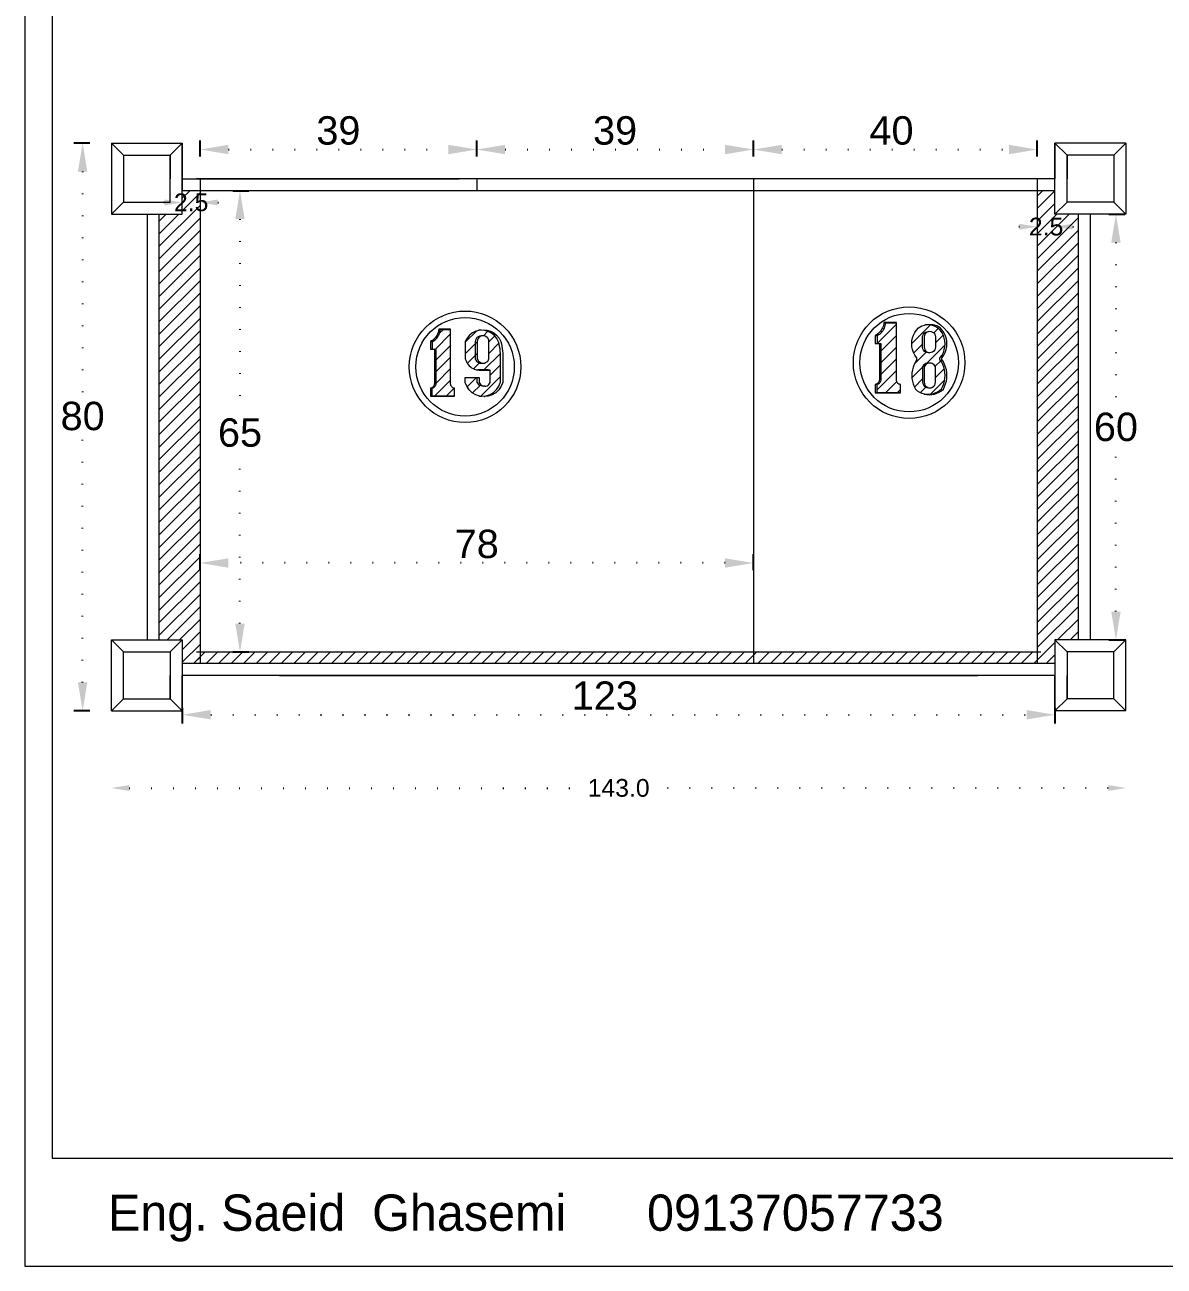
# Model space of a CAD drawing. Header units: inches. Extents: x 352 to 11605, y -941 to 2503.
# Drawn here: x 6836.1 to 6996.7, y 578.7 to 753.6 of the extents above; entities that cross this region are included whole.
import ezdxf

# ---------------------------------------------------------------- set-up
doc = ezdxf.new("R2010")
doc.units = ezdxf.units.IN
doc.header["$MEASUREMENT"] = 0
doc.linetypes.add('ACAD_ISO07W100', pattern=[3, 0, -3])
doc.styles.get("Standard").update_dxf_attribs({"font": 'arial.ttf'})
doc.dimstyles.new('Copy of Standard', dxfattribs={"dimtxt": 2.5, "dimasz": 2.5, "dimexe": 0.18, "dimexo": 0.0625, "dimgap": 0.09, "dimtad": 0, "dimtih": 1, "dimtoh": 1, "dimdec": 1, "dimzin": 0, "dimdsep": 46, "dimtxsty": 'Standard', "dimcen": 0.09, "dimse1": 1, "dimse2": 1, "dimadec": 0, "dimazin": 0, "dimtfac": 1, "dimtdec": 1, "dimtix": 1, "dimtofl": 0, "dimtmove": 0, "dimatfit": 3, "dimfxl": 1, "dimtolj": 1, "dimtzin": 0, "dimarcsym": 0})
doc.dimstyles.new('ISO-25', dxfattribs={"dimtxt": 4, "dimasz": 4, "dimexe": 1.25, "dimexo": 0.625, "dimtad": 1, "dimtih": 1, "dimtoh": 1, "dimdec": 1, "dimtxsty": 'Standard', "dimcen": 2.5, "dimadec": 0, "dimazin": 0, "dimtfac": 1, "dimtdec": 1, "dimtmove": 0, "dimatfit": 3, "dimfxl": 1, "dimfxlon": 1, "dimarcsym": 0})
pattern_1 = [(45, (6248.7142, 1277.2323), (-0.8148213, 0.8148213), [])]
pattern_2 = [(45, (6203.1665, 1276.843), (-0.8148213, 0.8148213), [])]
pattern_3 = [(45, (-162.3892, 0), (-0.88388348, 0.88388348), [])]

# ---------------------------------------------------------------- blocks, each defined once
blk = doc.blocks.new('*D289')
at = {"color": 0, "lineweight": -2, "transparency": 16777216}
for p, q in [((6845.26, 736.96), (6843.01, 736.96)), ((6845.26, 656.96), (6843.01, 656.96))]:
    blk.add_line(p, q, dxfattribs=at)
at = {"color": 0, "linetype": 'ACAD_ISO07W100', "lineweight": -2, "transparency": 16777216}
for p, q in [((6844.26, 732.96), (6844.26, 701.16)), ((6844.26, 660.96), (6844.26, 695.83))]:
    blk.add_line(p, q, dxfattribs=at)
at = {"color": 0, "transparency": 16777216}
for points in [[(6843.59, 732.96), (6844.92, 732.96), (6844.26, 736.96)], [(6843.59, 660.96), (6844.92, 660.96), (6844.26, 656.96)]]:
    blk.add_solid(points, dxfattribs=at)
at = {"layer": 'Defpoints', "color": 0, "transparency": 16777216}
for p in [(6844.26, 736.96), (6848.31, 736.96), (6848.31, 656.96)]:
    blk.add_point(p, dxfattribs=at)
at = {"color": 0, "lineweight": 20, "transparency": 16777216, "insert": (6844.26, 698.49), "char_height": 4, "attachment_point": 5}
blk.add_mtext('80', dxfattribs=at)
blk = doc.blocks.new('*D290')
at = {"color": 0, "lineweight": -2, "transparency": 16777216}
for p, q in [((6865.44, 730.26), (6867.69, 730.26)), ((6865.44, 665.26), (6867.69, 665.26))]:
    blk.add_line(p, q, dxfattribs=at)
at = {"color": 0, "linetype": 'ACAD_ISO07W100', "lineweight": -2, "transparency": 16777216}
for p, q in [((6866.44, 726.26), (6866.44, 698.83)), ((6866.44, 669.26), (6866.44, 693.49))]:
    blk.add_line(p, q, dxfattribs=at)
at = {"color": 0, "transparency": 16777216}
for points in [[(6865.77, 726.26), (6867.1, 726.26), (6866.44, 730.26)], [(6865.77, 669.26), (6867.1, 669.26), (6866.44, 665.26)]]:
    blk.add_solid(points, dxfattribs=at)
at = {"layer": 'Defpoints', "color": 0, "transparency": 16777216}
for p in [(6859.81, 730.26), (6866.44, 730.26), (6859.81, 665.26)]:
    blk.add_point(p, dxfattribs=at)
at = {"color": 0, "lineweight": 20, "transparency": 16777216, "insert": (6866.44, 696.16), "char_height": 4, "attachment_point": 5}
blk.add_mtext('65', dxfattribs=at)
blk = doc.blocks.new('*D328')
at = {"color": 0, "lineweight": -2, "transparency": 16777216}
for p, q in [((6860.81, 735.07), (6860.81, 737.32)), ((6899.81, 735.07), (6899.81, 737.32))]:
    blk.add_line(p, q, dxfattribs=at)
at = {"color": 0, "linetype": 'ACAD_ISO07W100', "lineweight": -2, "transparency": 16777216}
blk.add_line((6864.81, 736.07), (6895.81, 736.07), dxfattribs=at)
at = {"color": 0, "transparency": 16777216}
for points in [[(6864.81, 736.73), (6864.81, 735.4), (6860.81, 736.07)], [(6895.81, 736.73), (6895.81, 735.4), (6899.81, 736.07)]]:
    blk.add_solid(points, dxfattribs=at)
at = {"layer": 'Defpoints', "color": 0, "transparency": 16777216}
for p in [(6899.81, 736.07), (6860.81, 730.26), (6899.81, 730.26)]:
    blk.add_point(p, dxfattribs=at)
at = {"color": 0, "lineweight": 20, "transparency": 16777216, "insert": (6880.31, 738.73), "char_height": 4, "attachment_point": 5}
blk.add_mtext('39', dxfattribs=at)
blk = doc.blocks.new('*D329')
at = {"color": 0, "lineweight": -2, "transparency": 16777216}
for p, q in [((6899.81, 735.07), (6899.81, 737.32)), ((6938.81, 735.07), (6938.81, 737.32))]:
    blk.add_line(p, q, dxfattribs=at)
at = {"color": 0, "linetype": 'ACAD_ISO07W100', "lineweight": -2, "transparency": 16777216}
blk.add_line((6903.81, 736.07), (6934.81, 736.07), dxfattribs=at)
at = {"color": 0, "transparency": 16777216}
for points in [[(6903.81, 736.73), (6903.81, 735.4), (6899.81, 736.07)], [(6934.81, 736.73), (6934.81, 735.4), (6938.81, 736.07)]]:
    blk.add_solid(points, dxfattribs=at)
at = {"layer": 'Defpoints', "color": 0, "transparency": 16777216}
for p in [(6938.81, 736.07), (6899.81, 730.26), (6938.81, 730.26)]:
    blk.add_point(p, dxfattribs=at)
at = {"color": 0, "lineweight": 20, "transparency": 16777216, "insert": (6919.31, 738.73), "char_height": 4, "attachment_point": 5}
blk.add_mtext('39', dxfattribs=at)
blk = doc.blocks.new('*D330')
at = {"color": 0, "lineweight": -2, "transparency": 16777216}
for p, q in [((6938.81, 735.07), (6938.81, 737.32)), ((6978.81, 735.07), (6978.81, 737.32))]:
    blk.add_line(p, q, dxfattribs=at)
at = {"color": 0, "linetype": 'ACAD_ISO07W100', "lineweight": -2, "transparency": 16777216}
blk.add_line((6942.81, 736.07), (6974.81, 736.07), dxfattribs=at)
at = {"color": 0, "transparency": 16777216}
for points in [[(6942.81, 736.73), (6942.81, 735.4), (6938.81, 736.07)], [(6974.81, 736.73), (6974.81, 735.4), (6978.81, 736.07)]]:
    blk.add_solid(points, dxfattribs=at)
at = {"layer": 'Defpoints', "color": 0, "transparency": 16777216}
for p in [(6978.81, 736.07), (6978.81, 731.96), (6938.81, 730.26)]:
    blk.add_point(p, dxfattribs=at)
at = {"color": 0, "lineweight": 20, "transparency": 16777216, "insert": (6958.27, 738.73), "char_height": 4, "attachment_point": 5}
blk.add_mtext('40', dxfattribs=at)
blk = doc.blocks.new('*D340')
at = {"color": 0, "lineweight": -2, "transparency": 16777216}
for p, q in [((6860.81, 676.8), (6860.81, 679.05)), ((6938.81, 676.8), (6938.81, 679.05))]:
    blk.add_line(p, q, dxfattribs=at)
at = {"color": 0, "linetype": 'ACAD_ISO07W100', "lineweight": -2, "transparency": 16777216}
blk.add_line((6934.81, 677.8), (6864.81, 677.8), dxfattribs=at)
at = {"color": 0, "transparency": 16777216}
for points in [[(6864.81, 678.46), (6864.81, 677.13), (6860.81, 677.8)], [(6934.81, 678.46), (6934.81, 677.13), (6938.81, 677.8)]]:
    blk.add_solid(points, dxfattribs=at)
at = {"layer": 'Defpoints', "color": 0, "transparency": 16777216}
for p in [(6860.81, 677.8), (6860.81, 663.66), (6938.81, 663.66)]:
    blk.add_point(p, dxfattribs=at)
at = {"color": 0, "lineweight": 20, "transparency": 16777216, "insert": (6899.81, 680.46), "char_height": 4, "attachment_point": 5}
blk.add_mtext('78', dxfattribs=at)
blk = doc.blocks.new('*D341')
at = {"color": 0, "lineweight": -2, "transparency": 16777216}
for p, q in [((6858.31, 657.41), (6858.31, 655.16)), ((6981.31, 657.41), (6981.31, 655.16))]:
    blk.add_line(p, q, dxfattribs=at)
at = {"color": 0, "linetype": 'ACAD_ISO07W100', "lineweight": -2, "transparency": 16777216}
blk.add_line((6862.31, 656.41), (6977.31, 656.41), dxfattribs=at)
at = {"color": 0, "transparency": 16777216}
for points in [[(6862.31, 657.08), (6862.31, 655.75), (6858.31, 656.41)], [(6977.31, 657.08), (6977.31, 655.75), (6981.31, 656.41)]]:
    blk.add_solid(points, dxfattribs=at)
at = {"layer": 'Defpoints', "color": 0, "transparency": 16777216}
for p in [(6858.31, 661.96), (6981.31, 661.96), (6981.31, 656.41)]:
    blk.add_point(p, dxfattribs=at)
at = {"color": 0, "lineweight": 20, "transparency": 16777216, "insert": (6917.86, 659.08), "char_height": 4, "attachment_point": 5}
blk.add_mtext('123', dxfattribs=at)
blk = doc.blocks.new('*D467')
at = {"color": 0, "lineweight": -2, "transparency": 16777216}
for p, q in [((6988.9, 726.96), (6991.15, 726.96)), ((6988.9, 666.96), (6991.15, 666.96))]:
    blk.add_line(p, q, dxfattribs=at)
at = {"color": 0, "linetype": 'ACAD_ISO07W100', "lineweight": -2, "transparency": 16777216}
for p, q in [((6989.9, 722.96), (6989.9, 699.63)), ((6989.9, 670.96), (6989.9, 694.29))]:
    blk.add_line(p, q, dxfattribs=at)
at = {"color": 0, "transparency": 16777216}
for points in [[(6989.24, 722.96), (6990.57, 722.96), (6989.9, 726.96)], [(6989.24, 670.96), (6990.57, 670.96), (6989.9, 666.96)]]:
    blk.add_solid(points, dxfattribs=at)
at = {"layer": 'Defpoints', "color": 0, "transparency": 16777216}
for p in [(6984.61, 726.96), (6984.61, 666.96), (6989.9, 666.96)]:
    blk.add_point(p, dxfattribs=at)
at = {"color": 0, "lineweight": 20, "transparency": 16777216, "insert": (6989.9, 696.96), "char_height": 4, "attachment_point": 5}
blk.add_mtext('60', dxfattribs=at)
blk = doc.blocks.new('*D529')
at = {"color": 0, "linetype": 'ACAD_ISO07W100', "lineweight": -2, "transparency": 16777216}
for p, q in [((6850.81, 646.09), (6915.63, 646.09)), ((6988.81, 646.09), (6924, 646.09))]:
    blk.add_line(p, q, dxfattribs=at)
at = {"color": 0, "transparency": 16777216}
for points in [[(6850.81, 646.5), (6850.81, 645.67), (6848.31, 646.09)], [(6988.81, 646.5), (6988.81, 645.67), (6991.31, 646.09)]]:
    blk.add_solid(points, dxfattribs=at)
at = {"layer": 'Defpoints', "color": 0, "transparency": 16777216}
for p in [(6848.31, 656.96), (6991.31, 656.96), (6991.31, 646.09)]:
    blk.add_point(p, dxfattribs=at)
at = {"color": 0, "lineweight": 20, "transparency": 16777216, "insert": (6919.81, 646.09), "char_height": 2.5, "attachment_point": 5}
blk.add_mtext('\\A1;143.0', dxfattribs=at)
blk = doc.blocks.new('*D530')
at = {"color": 0, "linetype": 'ACAD_ISO07W100', "lineweight": -2, "transparency": 16777216}
for p, q in [((6976.31, 725.19), (6973.81, 725.19)), ((6983.81, 725.19), (6986.31, 725.19))]:
    blk.add_line(p, q, dxfattribs=at)
at = {"color": 0, "transparency": 16777216}
for points in [[(6976.31, 725.6), (6976.31, 724.77), (6978.81, 725.19)], [(6983.81, 725.6), (6983.81, 724.77), (6981.31, 725.19)]]:
    blk.add_solid(points, dxfattribs=at)
at = {"layer": 'Defpoints', "color": 0, "transparency": 16777216}
for p in [(6978.81, 730.26), (6981.31, 730.26), (6978.81, 725.19)]:
    blk.add_point(p, dxfattribs=at)
at = {"color": 0, "lineweight": 20, "transparency": 16777216, "insert": (6980.06, 725.19), "char_height": 2.5, "attachment_point": 5}
blk.add_mtext('\\A1;2.5', dxfattribs=at)
blk = doc.blocks.new('*D531')
at = {"color": 0, "linetype": 'ACAD_ISO07W100', "lineweight": -2, "transparency": 16777216}
for p, q in [((6855.81, 728.61), (6853.31, 728.61)), ((6863.31, 728.61), (6865.81, 728.61))]:
    blk.add_line(p, q, dxfattribs=at)
at = {"color": 0, "transparency": 16777216}
for points in [[(6855.81, 729.03), (6855.81, 728.19), (6858.31, 728.61)], [(6863.31, 729.03), (6863.31, 728.19), (6860.81, 728.61)]]:
    blk.add_solid(points, dxfattribs=at)
at = {"layer": 'Defpoints', "color": 0, "transparency": 16777216}
for p in [(6858.31, 730.26), (6860.81, 730.26), (6858.31, 728.61)]:
    blk.add_point(p, dxfattribs=at)
at = {"color": 0, "lineweight": 20, "transparency": 16777216, "insert": (6859.56, 728.61), "char_height": 2.5, "attachment_point": 5}
blk.add_mtext('\\A1;2.5', dxfattribs=at)

msp = doc.modelspace()

# ---------------------------------------------------------------- hatches: boundary and pattern name
at = {"lineweight": 20}
h = msp.add_hatch(dxfattribs=at)
h.set_pattern_fill('ANSI31', color=256, scale=10)
h.set_pattern_definition(pattern_3)
h.paths.add_polyline_path([(6855.01, 666.96), (6855.15, 666.96), (6858.31, 666.96), (6858.31, 663.66), (6860.81, 663.66), (6860.81, 730.26), (6858.31, 730.26), (6858.31, 726.96), (6855.01, 726.96)])
h.paths.add_polyline_path([(6984.61, 724.28), (6984.61, 726.96), (6981.31, 726.96), (6981.31, 730.26), (6978.81, 730.26), (6978.81, 663.66), (6981.31, 663.66), (6981.31, 666.96), (6984.61, 666.96)])
h.paths.add_polyline_path([(6856.53, 726.01), (6862.64, 726.01), (6862.64, 731.17), (6856.53, 731.17)], flags=9)
h.paths.add_polyline_path([(6977.03, 722.59), (6983.14, 722.59), (6983.14, 727.74), (6977.03, 727.74)], flags=9)
h = msp.add_hatch(dxfattribs=at)
h.set_pattern_fill('ANSI31', color=256, scale=9.218651)
h.set_pattern_definition(pattern_2)
h.paths.add_polyline_path([(6896.53, 702.46), (6896.46, 702.49), (6896.39, 702.53), (6896.33, 702.58), (6896.28, 702.63), (6896.23, 702.7), (6896.19, 702.76), (6896.16, 702.83), (6896.14, 702.91), (6896.12, 702.98), (6896.12, 703.06), (6896.12, 710.7), (6894.69, 710.7), (6894.66, 710.52), (6894.63, 710.34), (6894.58, 710.17), (6894.51, 710.01), (6894.43, 709.84), (6894.34, 709.69), (6894.23, 709.55), (6894.11, 709.41), (6893.98, 709.29), (6893.84, 709.18), (6893.69, 709.08), (6893.53, 708.99), (6893.53, 707.91), (6893.84, 707.91), (6894.08, 707.89), (6894.08, 703.09), (6894.07, 703.02), (6894.05, 702.94), (6894.03, 702.87), (6893.99, 702.8), (6893.95, 702.74), (6893.91, 702.68), (6893.86, 702.63), (6893.8, 702.58), (6893.74, 702.54), (6893.67, 702.5), (6893.6, 702.47), (6893.53, 702.45), (6893.53, 701.35), (6896.67, 701.35), (6896.67, 702.42), (6896.6, 702.43)])
h = msp.add_hatch(dxfattribs=at)
h.set_pattern_fill('ANSI31', color=256, scale=9.218651)
h.set_pattern_definition(pattern_2)
h.paths.add_polyline_path([(6903.16, 705.96), (6903.16, 706.08), (6903.17, 706.39), (6903.17, 706.69), (6903.17, 707), (6903.15, 707.3), (6903.13, 707.66), (6903.09, 708), (6903.04, 708.33), (6902.97, 708.66), (6902.88, 708.98), (6902.64, 709.44), (6902.3, 709.85), (6901.9, 710.18), (6901.43, 710.43), (6900.93, 710.58), (6900.41, 710.63), (6900.1, 710.6), (6899.67, 710.47), (6899.2, 710.22), (6898.79, 709.89), (6898.45, 709.48), (6898.2, 709.01), (6898.2, 706.58), (6898.26, 706.36), (6898.35, 706.14), (6898.46, 705.94), (6898.59, 705.76), (6898.74, 705.59), (6898.91, 705.43), (6899.09, 705.3), (6899.29, 705.19), (6899.5, 705.1), (6899.72, 705.04), (6899.94, 705), (6899.98, 705), (6901.4, 705), (6901.7, 704.99), (6901.7, 703.25), (6901.63, 703.1), (6901.53, 702.96), (6901.41, 702.85), (6901.26, 702.77), (6901.1, 702.71), (6900.94, 702.7), (6900.77, 702.71), (6900.48, 702.75), (6900.32, 702.8), (6900.17, 702.88), (6900.05, 702.99), (6899.95, 703.13), (6899.89, 703.28), (6899.89, 703.95), (6898.2, 703.95), (6898.2, 703.25), (6898.42, 702.7), (6898.75, 702.21), (6899.18, 701.8), (6899.69, 701.49), (6900.18, 701.33), (6900.55, 701.29), (6901.13, 701.35), (6901.69, 701.54), (6902.19, 701.84), (6902.61, 702.25), (6902.94, 702.73), (6903.16, 703.28)])
h.paths.add_polyline_path([(6901.35, 706.25), (6901.21, 706.13), (6901.06, 706.04), (6900.88, 705.98), (6900.7, 705.96), (6900.52, 705.98), (6900.35, 706.04), (6900.19, 706.13), (6900.05, 706.25), (6899.95, 706.41), (6899.88, 706.58), (6899.88, 709.01), (6899.91, 709.22), (6899.99, 709.42), (6900.12, 709.59), (6900.29, 709.72), (6900.49, 709.8), (6900.7, 709.83), (6900.91, 709.8), (6901.11, 709.72), (6901.28, 709.59), (6901.41, 709.42), (6901.49, 709.22), (6901.52, 709.01), (6901.52, 706.58), (6901.45, 706.41)], flags=16)
h = msp.add_hatch(dxfattribs=at)
h.set_pattern_fill('ANSI31', color=256, scale=9.218651)
h.set_pattern_definition(pattern_1)
h.paths.add_polyline_path([(6959.38, 702.98), (6959.31, 703.02), (6959.24, 703.06), (6959.18, 703.11), (6959.12, 703.17), (6959.07, 703.23), (6959.03, 703.3), (6959, 703.38), (6958.97, 703.46), (6958.96, 703.54), (6958.96, 703.62), (6958.96, 711.64), (6957.45, 711.64), (6957.43, 711.45), (6957.39, 711.27), (6957.33, 711.09), (6957.26, 710.91), (6957.18, 710.74), (6957.08, 710.58), (6956.97, 710.43), (6956.84, 710.29), (6956.71, 710.16), (6956.56, 710.04), (6956.4, 709.94), (6956.23, 709.85), (6956.23, 708.71), (6956.56, 708.71), (6956.81, 708.69), (6956.81, 703.65), (6956.8, 703.57), (6956.78, 703.49), (6956.76, 703.42), (6956.72, 703.35), (6956.68, 703.28), (6956.63, 703.22), (6956.58, 703.16), (6956.52, 703.11), (6956.45, 703.07), (6956.38, 703.03), (6956.31, 703), (6956.23, 702.98), (6956.23, 701.83), (6959.54, 701.83), (6959.54, 702.94), (6959.46, 702.96)])
h = msp.add_hatch(dxfattribs=at)
h.set_pattern_fill('ANSI31', color=256, scale=9.218651)
h.set_pattern_definition(pattern_1)
h.paths.add_polyline_path([(6965.1, 706.71), (6965.15, 706.77), (6965.39, 707.1), (6965.58, 707.47), (6965.71, 707.86), (6965.8, 708.27), (6965.82, 708.68), (6965.8, 709.09), (6965.71, 709.49), (6965.58, 709.88), (6965.39, 710.25), (6965.15, 710.59), (6964.87, 710.89), (6964.41, 711.15), (6963.9, 711.31), (6963.37, 711.37), (6962.97, 711.33), (6962.56, 711.2), (6962.09, 710.93), (6961.81, 710.63), (6961.57, 710.29), (6961.38, 709.92), (6961.24, 709.52), (6961.15, 709.11), (6961.13, 708.7), (6961.15, 708.28), (6961.24, 707.87), (6961.38, 707.48), (6961.57, 707.11), (6961.81, 706.77), (6961.85, 706.72), (6961.85, 706.46), (6961.64, 706.13), (6961.46, 705.77), (6961.31, 705.4), (6961.21, 705.01), (6961.15, 704.62), (6961.13, 704.22), (6961.15, 703.82), (6961.21, 703.42), (6961.31, 703.04), (6961.46, 702.66), (6961.64, 702.31), (6961.91, 702.07), (6962.22, 701.88), (6962.55, 701.72), (6962.86, 701.62), (6963.01, 701.59), (6963.37, 701.57), (6963.73, 701.59), (6964.08, 701.66), (6964.42, 701.77), (6964.74, 701.92), (6965.04, 702.12), (6965.32, 702.35), (6965.5, 702.7), (6965.64, 703.07), (6965.74, 703.45), (6965.8, 703.85), (6965.82, 704.24), (6965.8, 704.64), (6965.74, 705.03), (6965.64, 705.41), (6965.5, 705.78), (6965.32, 706.13), (6965.1, 706.46)])
h.paths.add_polyline_path([(6964, 705.89), (6964.15, 705.81), (6964.27, 705.71), (6964.38, 705.58), (6964.46, 705.44), (6964.46, 703.26), (6964.44, 703.05), (6964.36, 702.86), (6964.23, 702.7), (6964.07, 702.57), (6963.88, 702.49), (6963.68, 702.47), (6963.47, 702.49), (6963.23, 702.53), (6963.05, 702.61), (6962.89, 702.74), (6962.76, 702.9), (6962.68, 703.09), (6962.66, 703.29), (6962.66, 705.45), (6962.74, 705.59), (6962.84, 705.72), (6962.97, 705.82), (6963.12, 705.9), (6963.27, 705.94), (6963.44, 705.96), (6963.68, 705.95), (6963.84, 705.94)], flags=16)
h.paths.add_polyline_path([(6963.88, 707.45), (6963.68, 707.42), (6963.44, 707.41), (6963.23, 707.44), (6963.05, 707.52), (6962.89, 707.64), (6962.76, 707.8), (6962.68, 707.99), (6962.66, 708.19), (6962.66, 709.64), (6962.68, 709.84), (6962.76, 710.03), (6962.89, 710.19), (6963.05, 710.31), (6963.23, 710.39), (6963.47, 710.43), (6963.68, 710.45), (6963.88, 710.43), (6964.07, 710.35), (6964.23, 710.22), (6964.36, 710.06), (6964.44, 709.87), (6964.46, 709.67), (6964.46, 708.21), (6964.44, 708.01), (6964.36, 707.82), (6964.23, 707.65), (6964.07, 707.53)], flags=16)
h = msp.add_hatch(dxfattribs=at)
h.set_pattern_fill('ANSI31', color=256, scale=10)
h.set_pattern_definition(pattern_3)
h.paths.add_polyline_path([(6938.31, 665.26), (6860.31, 665.26), (6860.31, 663.66), (6938.31, 663.66)])
h.paths.add_polyline_path([(6979.31, 665.26), (6938.31, 665.26), (6938.31, 663.66), (6979.31, 663.66)])

# ---------------------------------------------------------------- linework, layer by layer
for p, q in [((6848.31, 736.96), (6858.31, 736.96)), ((6850.01, 735.26), (6848.31, 736.96)), ((6848.31, 736.96), (6848.31, 726.96)), ((6856.61, 735.26), (6858.31, 736.96)), ((6858.31, 736.96), (6858.31, 731.96)), ((6858.31, 726.96), (6858.31, 736.96)), ((6981.31, 736.96), (6981.31, 731.96)), ((6991.31, 736.96), (6981.31, 736.96)), ((6983.01, 735.26), (6981.31, 736.96)), ((6981.31, 726.96), (6981.31, 736.96)), ((6989.61, 735.26), (6991.31, 736.96)), ((6991.31, 736.96), (6991.31, 726.96)), ((6850.01, 735.26), (6850.01, 728.66)), ((6850.01, 735.26), (6856.61, 735.26)), ((6856.61, 735.26), (6856.61, 731.96)), ((6856.61, 728.66), (6856.61, 735.26)), ((6983.01, 735.26), (6983.01, 731.96)), ((6983.01, 728.66), (6983.01, 735.26)), ((6989.61, 735.26), (6983.01, 735.26)), ((6989.61, 735.26), (6989.61, 728.66)), ((6858.31, 731.96), (6897.31, 731.96)), ((6858.31, 731.96), (6858.31, 730.26)), ((6981.31, 731.96), (6860.31, 731.96)), ((6860.81, 731.96), (6860.81, 663.66)), ((6899.81, 731.96), (6899.81, 730.26)), ((6938.81, 731.96), (6938.81, 663.66)), ((6978.81, 731.96), (6978.81, 663.66)), ((6858.31, 728.66), (6858.31, 730.26)), ((6981.31, 730.26), (6858.31, 730.26)), ((6848.31, 726.96), (6850.01, 728.66)), ((6850.01, 728.66), (6856.61, 728.66)), ((6983.01, 728.66), (6981.31, 726.96)), ((6989.61, 728.66), (6983.01, 728.66)), ((6991.31, 726.96), (6989.61, 728.66)), ((6848.31, 726.96), (6858.31, 726.96)), ((6853.41, 666.96), (6853.41, 726.96)), ((6855.01, 726.96), (6855.01, 666.96)), ((6855.01, 726.96), (6855.04, 726.96)), ((6991.31, 726.96), (6981.31, 726.96)), ((6984.61, 724.28), (6984.61, 726.96)), ((6986.31, 666.96), (6986.31, 726.96)), ((6984.61, 666.96), (6984.61, 724.28)), ((6893.53, 708.99), (6893.53, 707.91)), ((6956.23, 709.85), (6956.23, 708.71)), ((6963.51, 705.94), (6963.35, 705.89)), ((6963.68, 705.95), (6963.51, 705.94)), ((6956.23, 701.83), (6959.54, 701.83)), ((6893.53, 701.35), (6896.67, 701.35)), ((6848.31, 656.96), (6848.31, 666.96)), ((6848.31, 666.96), (6858.31, 666.96)), ((6848.31, 666.96), (6850.01, 665.26)), ((6855.01, 666.96), (6855.15, 666.96)), ((6856.61, 665.26), (6858.31, 666.96)), ((6858.31, 666.96), (6858.31, 656.96)), ((6981.31, 666.96), (6981.31, 656.96)), ((6991.31, 666.96), (6981.31, 666.96)), ((6983.01, 665.26), (6981.31, 666.96)), ((6991.31, 666.96), (6989.61, 665.26)), ((6991.31, 656.96), (6991.31, 666.96)), ((6850.01, 658.66), (6850.01, 665.26)), ((6850.01, 665.26), (6856.61, 665.26)), ((6854.31, 665.26), (6856.61, 665.26)), ((6856.61, 665.26), (6856.61, 658.66)), ((6860.31, 665.26), (6979.31, 665.26)), ((6983.01, 665.26), (6983.01, 658.66)), ((6989.61, 665.26), (6983.01, 665.26)), ((6989.61, 658.66), (6989.61, 665.26)), ((6858.31, 663.66), (6981.31, 663.66)), ((6856.61, 658.66), (6856.61, 661.96)), ((6981.31, 661.96), (6858.31, 661.96)), ((6858.31, 656.96), (6858.31, 661.96)), ((6872.01, 661.96), (6970.41, 661.96)), ((6981.31, 656.96), (6981.31, 661.96)), ((6983.01, 658.66), (6983.01, 661.96)), ((6850.01, 658.66), (6848.31, 656.96)), ((6850.01, 658.66), (6856.61, 658.66)), ((6856.61, 658.66), (6858.31, 656.96)), ((6983.01, 658.66), (6981.31, 656.96)), ((6989.61, 658.66), (6983.01, 658.66)), ((6989.61, 658.66), (6991.31, 656.96)), ((6848.31, 656.96), (6858.31, 656.96)), ((6991.31, 656.96), (6981.31, 656.96))]:
    msp.add_line(p, q, dxfattribs=at)
for points in [[(6836.11, 578.7), (7330.93, 578.7), (7330.93, 928.58), (6836.11, 928.58)], [(6839.97, 593.94), (7325.37, 593.94), (7325.37, 909.51), (6839.97, 909.51)], [(6963.23, 707.44), (6963.05, 707.52), (6962.89, 707.64), (6962.76, 707.8), (6962.68, 707.99), (6962.66, 708.19), (6962.66, 709.64), (6962.68, 709.84), (6962.76, 710.03), (6962.89, 710.19), (6963.05, 710.31), (6963.23, 710.39), (6963.47, 710.43), (6963.68, 710.45), (6963.88, 710.43), (6964.07, 710.35), (6964.23, 710.22), (6964.36, 710.06), (6964.44, 709.87), (6964.46, 709.67), (6964.46, 708.21), (6964.44, 708.01), (6964.36, 707.82), (6964.23, 707.65), (6964.07, 707.53), (6963.88, 707.45), (6963.68, 707.42), (6963.44, 707.41)], [(6964.23, 702.7), (6964.36, 702.86), (6964.44, 703.05), (6964.46, 703.26), (6964.46, 705.44), (6964.38, 705.58), (6964.27, 705.71), (6964.15, 705.81), (6964, 705.89), (6963.84, 705.94), (6963.68, 705.95), (6963.44, 705.96), (6963.27, 705.94), (6963.12, 705.9), (6962.97, 705.82), (6962.84, 705.72), (6962.74, 705.59), (6962.66, 705.45), (6962.66, 703.29), (6962.68, 703.09), (6962.76, 702.9), (6962.89, 702.74), (6963.05, 702.61), (6963.23, 702.53), (6963.47, 702.49), (6963.68, 702.47), (6963.88, 702.49), (6964.07, 702.57)], [(6900.94, 701.24), (6900.94, 701.25), (6900.84, 701.24)]]:
    msp.add_lwpolyline(points, close=True, dxfattribs=at)
for points in [[(6893.29, 701.31), (6896.67, 701.31), (6896.67, 701.35), (6896.67, 702.42), (6896.6, 702.43), (6896.53, 702.46), (6896.46, 702.49), (6896.39, 702.53), (6896.33, 702.58), (6896.28, 702.63), (6896.23, 702.7), (6896.19, 702.76), (6896.16, 702.83), (6896.14, 702.91), (6896.12, 702.98), (6896.12, 703.06), (6896.12, 710.7), (6896.12, 710.74), (6894.45, 710.74), (6894.43, 710.56), (6894.4, 710.39), (6894.34, 710.21), (6894.28, 710.04), (6894.2, 709.88), (6894.1, 709.73), (6893.99, 709.58), (6893.87, 709.45), (6893.74, 709.32), (6893.6, 709.21), (6893.45, 709.11), (6893.29, 709.02), (6893.29, 707.91), (6893.53, 707.91), (6893.84, 707.91), (6893.84, 703.06), (6893.83, 702.98), (6893.81, 702.91), (6893.79, 702.84), (6893.76, 702.77), (6893.72, 702.71), (6893.67, 702.65), (6893.62, 702.59), (6893.56, 702.54), (6893.5, 702.5), (6893.43, 702.47), (6893.36, 702.44), (6893.29, 702.42), (6893.29, 701.31), (6893.53, 701.35), (6893.53, 702.45), (6893.6, 702.47), (6893.67, 702.5), (6893.74, 702.54), (6893.8, 702.58), (6893.86, 702.63), (6893.91, 702.68), (6893.95, 702.74), (6893.99, 702.8), (6894.03, 702.87), (6894.05, 702.94), (6894.07, 703.02), (6894.08, 703.09), (6894.08, 707.89), (6893.84, 707.91)], [(6893.29, 709.02), (6893.53, 708.99), (6893.69, 709.08), (6893.84, 709.18), (6893.98, 709.29), (6894.11, 709.41), (6894.23, 709.55), (6894.34, 709.69), (6894.43, 709.84), (6894.51, 710.01), (6894.58, 710.17), (6894.63, 710.34), (6894.66, 710.52), (6894.69, 710.7)], [(6894.45, 710.74), (6894.69, 710.7), (6896.12, 710.7)], [(6899.67, 710.47), (6899.2, 710.22), (6898.79, 709.89), (6898.45, 709.48), (6898.2, 709.01), (6898.2, 706.58), (6898.26, 706.36), (6898.35, 706.14), (6898.46, 705.94), (6898.59, 705.76), (6898.74, 705.59), (6898.91, 705.43), (6899.09, 705.3), (6899.29, 705.19), (6899.5, 705.1), (6899.72, 705.04), (6899.94, 705), (6899.98, 705), (6900.17, 704.99), (6901.7, 704.99)], [(6899.67, 710.47), (6900.1, 710.6), (6900.17, 710.62), (6900.7, 710.68), (6901.23, 710.62), (6901.74, 710.47), (6902.2, 710.22), (6902.61, 709.89), (6902.95, 709.48), (6903.2, 709.01), (6903.28, 708.68), (6903.35, 708.35), (6903.41, 708.01), (6903.45, 707.68), (6903.47, 707.32), (6903.49, 707.01), (6903.49, 706.7), (6903.49, 706.39), (6903.48, 706.08), (6903.47, 705.96), (6903.47, 703.25), (6903.26, 702.7), (6902.93, 702.21), (6902.5, 701.8), (6901.99, 701.49), (6901.43, 701.3), (6900.94, 701.25)], [(6900.18, 701.33), (6900.55, 701.29), (6901.13, 701.35), (6901.69, 701.54), (6902.19, 701.84), (6902.61, 702.25), (6902.94, 702.73), (6903.16, 703.28), (6903.16, 705.96), (6903.16, 706.08), (6903.17, 706.39), (6903.17, 706.69), (6903.17, 707), (6903.15, 707.3), (6903.13, 707.66), (6903.09, 708), (6903.04, 708.33), (6902.97, 708.66), (6902.88, 708.98), (6902.64, 709.44), (6902.3, 709.85), (6901.9, 710.18), (6901.43, 710.43), (6900.93, 710.58), (6900.41, 710.63), (6900.1, 710.6)], [(6955.98, 701.78), (6959.54, 701.78), (6959.54, 701.83), (6959.54, 702.94), (6959.46, 702.96), (6959.38, 702.98), (6959.31, 703.02), (6959.24, 703.06), (6959.18, 703.11), (6959.12, 703.17), (6959.07, 703.23), (6959.03, 703.3), (6959, 703.38), (6958.97, 703.46), (6958.96, 703.54), (6958.96, 703.62), (6958.96, 711.64), (6958.96, 711.69), (6957.21, 711.69), (6957.18, 711.5), (6957.15, 711.31), (6957.09, 711.13), (6957.02, 710.95), (6956.93, 710.78), (6956.83, 710.62), (6956.72, 710.46), (6956.59, 710.32), (6956.46, 710.19), (6956.31, 710.07), (6956.15, 709.97), (6955.98, 709.88), (6955.98, 708.71), (6956.23, 708.71), (6956.56, 708.71), (6956.56, 703.62), (6956.55, 703.54), (6956.53, 703.46), (6956.51, 703.39), (6956.47, 703.31), (6956.43, 703.25), (6956.38, 703.18), (6956.33, 703.13), (6956.27, 703.08), (6956.2, 703.03), (6956.13, 702.99), (6956.06, 702.96), (6955.98, 702.94), (6955.98, 701.78), (6956.23, 701.83), (6956.23, 702.98), (6956.31, 703), (6956.38, 703.03), (6956.45, 703.07), (6956.52, 703.11), (6956.58, 703.16), (6956.63, 703.22), (6956.68, 703.28), (6956.72, 703.35), (6956.76, 703.42), (6956.78, 703.49), (6956.8, 703.57), (6956.81, 703.65), (6956.81, 708.69), (6956.56, 708.71)], [(6955.98, 709.88), (6956.23, 709.85), (6956.4, 709.94), (6956.56, 710.04), (6956.71, 710.16), (6956.84, 710.29), (6956.97, 710.43), (6957.08, 710.58), (6957.18, 710.74), (6957.26, 710.91), (6957.33, 711.09), (6957.39, 711.27), (6957.43, 711.45), (6957.45, 711.64)], [(6957.21, 711.69), (6957.45, 711.64), (6958.96, 711.64)], [(6961.85, 706.46), (6961.85, 706.72), (6961.81, 706.77), (6961.57, 707.11), (6961.38, 707.48), (6961.24, 707.87), (6961.15, 708.28), (6961.13, 708.7), (6961.15, 709.11), (6961.24, 709.52), (6961.38, 709.92), (6961.57, 710.29), (6961.81, 710.63), (6962.09, 710.93), (6962.56, 711.2), (6962.97, 711.33), (6963.07, 711.36)], [(6962.86, 701.62), (6963.01, 701.59), (6963.37, 701.57), (6963.73, 701.59), (6964.08, 701.66), (6964.42, 701.77), (6964.74, 701.92), (6965.04, 702.12), (6965.32, 702.35), (6965.5, 702.7), (6965.64, 703.07), (6965.74, 703.45), (6965.8, 703.85), (6965.82, 704.24), (6965.8, 704.64), (6965.74, 705.03), (6965.64, 705.41), (6965.5, 705.78), (6965.32, 706.13), (6965.1, 706.46), (6965.1, 706.71), (6965.15, 706.77), (6965.39, 707.1), (6965.58, 707.47), (6965.71, 707.86), (6965.8, 708.27), (6965.82, 708.68), (6965.8, 709.09), (6965.71, 709.49), (6965.58, 709.88), (6965.39, 710.25), (6965.15, 710.59), (6964.87, 710.89), (6964.41, 711.15), (6963.9, 711.31), (6963.37, 711.37), (6962.97, 711.33)], [(6963.47, 710.43), (6963.28, 710.35), (6963.12, 710.22), (6962.99, 710.06), (6962.92, 709.87), (6962.89, 709.67), (6962.89, 708.21), (6962.92, 708.01), (6962.99, 707.82), (6963.12, 707.65), (6963.28, 707.53), (6963.47, 707.45), (6963.68, 707.42)], [(6965.36, 706.46), (6965.36, 706.72), (6965.41, 706.77), (6965.65, 707.11), (6965.84, 707.48), (6965.98, 707.87), (6966.06, 708.28), (6966.09, 708.7), (6966.06, 709.11), (6965.98, 709.52), (6965.84, 709.92), (6965.65, 710.29), (6965.41, 710.63), (6965.12, 710.93), (6964.66, 711.2), (6964.14, 711.36), (6963.61, 711.42), (6963.07, 711.36)], [(6900.41, 709.79), (6900.2, 709.77), (6900, 709.69), (6899.84, 709.56), (6899.71, 709.39), (6899.63, 709.19), (6899.6, 708.98), (6899.6, 706.57), (6899.67, 706.4), (6899.77, 706.25), (6899.9, 706.13), (6900.06, 706.04), (6900.23, 705.98), (6900.41, 705.96), (6900.7, 705.96), (6900.88, 705.98), (6901.06, 706.04), (6901.21, 706.13), (6901.35, 706.25), (6901.45, 706.41), (6901.52, 706.58), (6901.52, 709.01)], [(6901.52, 709.01), (6901.49, 709.22), (6901.41, 709.42), (6901.28, 709.59), (6901.11, 709.72), (6900.91, 709.8), (6900.7, 709.83), (6900.49, 709.8), (6900.29, 709.72), (6900.12, 709.59), (6899.99, 709.42), (6899.91, 709.22), (6899.88, 709.01), (6899.88, 706.58), (6899.95, 706.41), (6900.05, 706.25), (6900.19, 706.13), (6900.35, 706.04), (6900.52, 705.98), (6900.7, 705.96)], [(6900.94, 702.7), (6901.1, 702.71), (6901.26, 702.77), (6901.41, 702.85), (6901.53, 702.96), (6901.63, 703.1), (6901.7, 703.25), (6901.7, 704.99), (6901.4, 705), (6899.98, 705)], [(6961.85, 706.46), (6961.64, 706.13), (6961.46, 705.77), (6961.31, 705.4), (6961.21, 705.01), (6961.15, 704.62), (6961.13, 704.22), (6961.15, 703.82), (6961.21, 703.42), (6961.31, 703.04), (6961.46, 702.66), (6961.64, 702.31), (6961.91, 702.07), (6962.22, 701.88), (6962.55, 701.72), (6962.86, 701.62), (6962.89, 701.61)], [(6962.89, 701.61), (6963.25, 701.54), (6963.61, 701.52), (6963.97, 701.54), (6964.32, 701.61), (6964.67, 701.72), (6965, 701.88), (6965.3, 702.07), (6965.58, 702.31), (6965.76, 702.66), (6965.9, 703.04), (6966, 703.42), (6966.07, 703.82), (6966.09, 704.22), (6966.07, 704.62), (6966, 705.01), (6965.9, 705.4), (6965.76, 705.77), (6965.58, 706.13), (6965.36, 706.46)], [(6963.35, 705.89), (6963.21, 705.81), (6963.08, 705.71), (6962.97, 705.58), (6962.89, 705.44), (6962.89, 703.26), (6962.92, 703.05), (6962.99, 702.86), (6963.12, 702.7), (6963.28, 702.57), (6963.47, 702.49)], [(6900.84, 701.24), (6900.25, 701.3), (6900.18, 701.33), (6899.69, 701.49), (6899.18, 701.8), (6898.75, 702.21), (6898.42, 702.7), (6898.2, 703.25), (6898.2, 703.95), (6899.89, 703.95), (6900.17, 703.95), (6900.17, 703.25), (6900.24, 703.1), (6900.34, 702.96), (6900.46, 702.85), (6900.61, 702.77), (6900.77, 702.71)], [(6900.94, 702.7), (6900.77, 702.71), (6900.48, 702.75), (6900.32, 702.8), (6900.17, 702.88), (6900.05, 702.99), (6899.95, 703.13), (6899.89, 703.28), (6899.89, 703.95)]]:
    msp.add_lwpolyline(points, dxfattribs=at)
for centre, radius in [((6960.75, 706.03), 7.86), ((6898.16, 705.45), 7.86), ((6898.16, 705.45), 6.94), ((6960.75, 706.03), 6.94)]:
    msp.add_circle(centre, radius, dxfattribs=at)

# ---------------------------------------------------------------- texts
at = {"lineweight": 20, "insert": (6827.38, 588.8), "char_height": 5.1114, "attachment_point": 1}
msp.add_mtext_dynamic_manual_height_columns('{\\fPlantagenet Cherokee|b0|i0|c0|p18;^IEng. Saeid  Ghasemi      09137057733}', width=225.7776, gutter_width=25.25, heights=[0], dxfattribs=at)

# ---------------------------------------------------------------- dimensions: what is measured, and where the dimension line sits
at = {"lineweight": 20}
for base, p1, p2, dimstyle, picture, middle in [((6899.81, 736.07), (6860.81, 730.26), (6899.81, 730.26), 'ISO-25', '*D328', (6880.31, 738.73)), ((6938.81, 736.07), (6899.81, 730.26), (6938.81, 730.26), 'ISO-25', '*D329', (6919.31, 738.73)), ((6858.31, 728.61), (6860.81, 730.26), (6858.31, 730.26), 'Copy of Standard', '*D531', (6859.56, 728.61)), ((6978.81, 725.19), (6981.31, 730.26), (6978.81, 730.26), 'Copy of Standard', '*D530', (6980.06, 725.19)), ((6860.81, 677.8), (6938.81, 663.66), (6860.81, 663.66), 'ISO-25', '*D340', (6899.81, 680.46)), ((6991.31, 646.09), (6848.31, 656.96), (6991.31, 656.96), 'Copy of Standard', '*D529', (6919.81, 646.09))]:
    dim = msp.add_linear_dim(base=base, p1=p1, p2=p2, dimstyle=dimstyle, dxfattribs=at)
    dim.commit()
    dim.dimension.update_dxf_attribs({"geometry": picture, "text_midpoint": middle})
for base, p1, p2, picture, middle in [((6978.81, 736.07), (6938.81, 730.26), (6978.81, 731.96), '*D330', (6958.27, 736.07)), ((6981.31, 656.41), (6858.31, 661.96), (6981.31, 661.96), '*D341', (6917.86, 656.41))]:
    dim = msp.add_linear_dim(base=base, p1=p1, p2=p2, dimstyle='ISO-25', dxfattribs=at)
    dim.commit()
    dim.dimension.update_dxf_attribs({"geometry": picture, "text_midpoint": middle, "dimtype": 160})
for base, p1, p2, angle, picture, middle in [((6844.26, 736.96), (6848.31, 656.96), (6848.31, 736.96), 270, '*D289', (6844.26, 698.49)), ((6866.44, 730.26), (6859.81, 665.26), (6859.81, 730.26), 90, '*D290', (6866.44, 696.16))]:
    dim = msp.add_linear_dim(base=base, p1=p1, p2=p2, angle=angle, dimstyle='ISO-25', dxfattribs=at)
    dim.commit()
    dim.dimension.update_dxf_attribs({"geometry": picture, "text_midpoint": middle, "dimtype": 160})
dim = msp.add_linear_dim(base=(6989.9, 666.96), p1=(6984.61, 726.96), p2=(6984.61, 666.96), angle=90, dimstyle='ISO-25', dxfattribs=at)
dim.commit()
dim.dimension.update_dxf_attribs({"geometry": '*D467', "text_midpoint": (6989.9, 696.96)})

doc.saveas('drawing.dxf')
